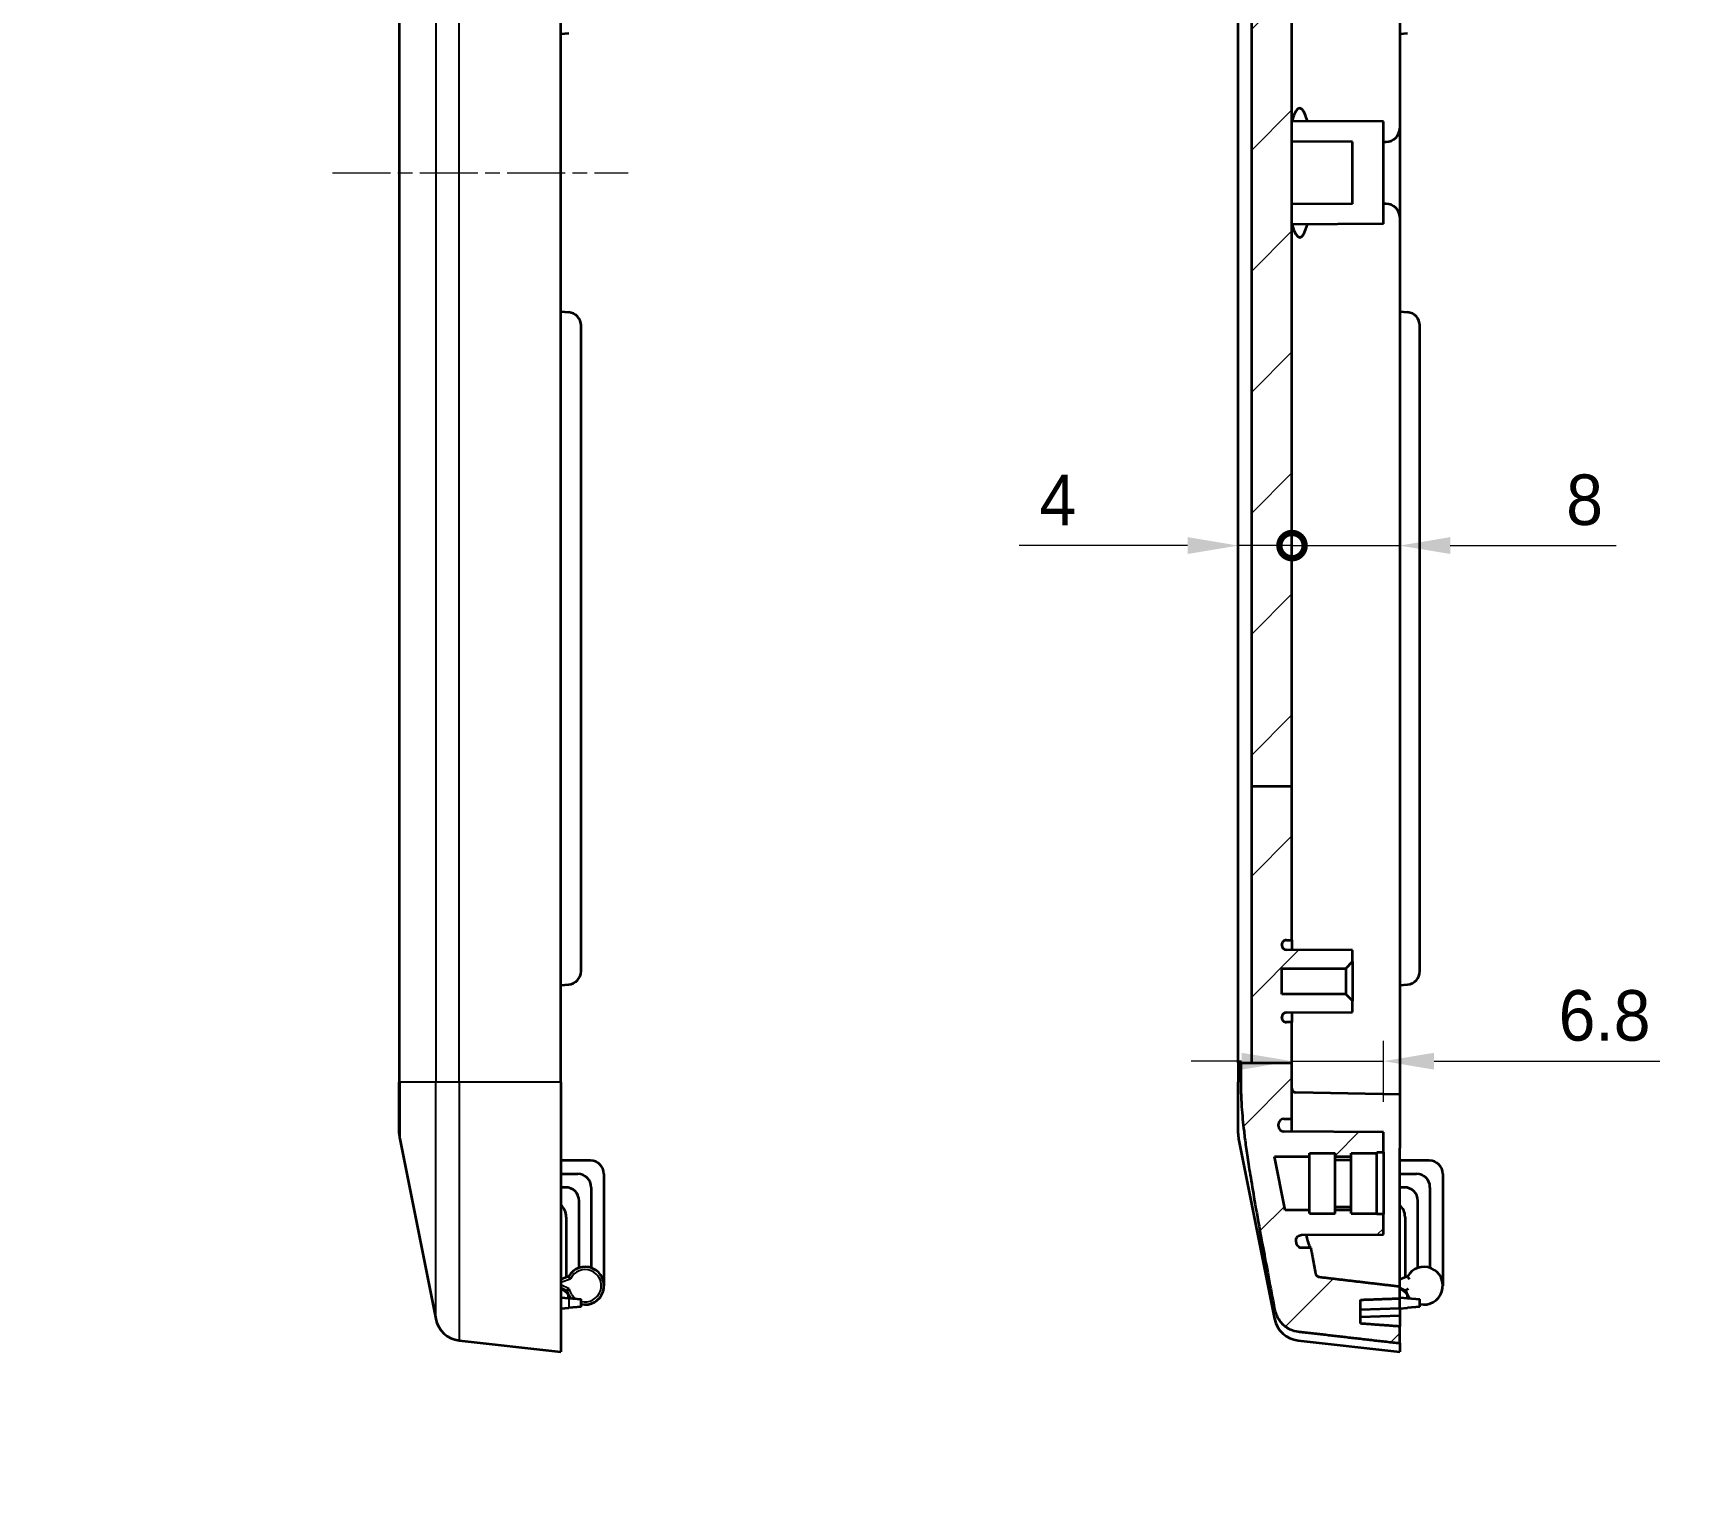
# Model space of a CAD drawing. Header units: millimetres. Extents: x 22 to 2984, y 12 to 577.
# Drawn here: x 1652.3 to 1775.8, y 239.2 to 348.3 of the extents above; entities that cross this region are included whole.
import ezdxf

# ---------------------------------------------------------------- set-up
doc = ezdxf.new("R2010")
doc.units = ezdxf.units.MM
doc.header["$LTSCALE"] = 1.5
doc.linetypes.add('CHAIN', pattern=[0.3543, 0.2362, -0.0295, 0.0591, -0.0295])
doc.layers.get('Defpoints').update_dxf_attribs({"lineweight": 25})
doc.layers.add('Centerline (ISO)', color=7, linetype='Continuous', lineweight=18, true_color=0x80ffff)
doc.layers.add('Hatch (ISO)', color=1, linetype='Continuous', lineweight=18, true_color=0xff0000)
for name, color, linetype, lineweight in [('Dimension (ISO)', 7, 'Continuous', 18), ('Visible (ISO)', 7, 'Continuous', 35), ('Visible Narrow (ISO)', 7, 'Continuous', 25)]:
    doc.layers.add(name, color=color, linetype=linetype, lineweight=lineweight)
doc.styles.add('Note Text (TK)', font='MS PGothic.ttf')
doc.dimstyles.new('Default - Method 1b (TK)', dxfattribs={"dimscale": 1.5, "dimtxt": 2.5, "dimasz": 2.5, "dimexe": 1, "dimexo": 1.5, "dimgap": 1, "dimtad": 1, "dimtoh": 1, "dimrnd": 1e-08, "dimdsep": 46, "dimtxsty": 'Note Text (TK)', "dimcen": 0.09, "dimdle": 5, "dimclrd": 100, "dimclre": 100, "dimclrt": 7, "dimadec": 1, "dimazin": 1, "dimtfac": 1, "dimtmove": 0, "dimatfit": 3, "dimfxl": 1, "dimtolj": 1, "dimlwd": -1, "dimlwe": -1, "dimarcsym": 0})
doc.dimstyles.get("Standard").update_dxf_attribs({"dimtxt": 0.18, "dimasz": 0.18, "dimexe": 0.18, "dimexo": 0.0625, "dimgap": 0.09, "dimtad": 0, "dimtih": 1, "dimtoh": 1, "dimdec": 4, "dimzin": 0, "dimdsep": 46, "dimtxsty": 'Standard', "dimcen": 0.09, "dimadec": 0, "dimazin": 0, "dimtfac": 1, "dimtdec": 4, "dimtofl": 0, "dimtmove": 0, "dimatfit": 3, "dimfxl": 1, "dimtolj": 1, "dimtzin": 0, "dimarcsym": 0})
doc.dimstyles.new('Standard$0', dxfattribs={"dimtxt": 0.18, "dimasz": 0.18, "dimexe": 0.18, "dimexo": 0.0625, "dimgap": 0.09, "dimtad": 0, "dimtih": 1, "dimtoh": 1, "dimdec": 4, "dimzin": 0, "dimdsep": 46, "dimtxsty": 'Standard', "dimcen": 0.09, "dimadec": 0, "dimazin": 0, "dimtfac": 1, "dimtdec": 4, "dimtofl": 0, "dimtmove": 0, "dimatfit": 3, "dimfxl": 1, "dimtolj": 1, "dimtzin": 0, "dimarcsym": 0})

# ---------------------------------------------------------------- blocks, each defined once
blk = doc.blocks.new('_DotSmall')
at = {"color": 0, "linetype": 'ByBlock', "const_width": 0.5}
blk.add_lwpolyline([(-0.0625, 0, 1), (0.0625, 0, 1)], format="xyb", close=True, dxfattribs=at)
blk = doc.blocks.new('*D50')
at = {"layer": 'Defpoints', "color": 0, "transparency": 16777216}
for p in [(1745.78, 310.23), (1745.78, 292.38), (1741.78, 270.5)]:
    blk.add_point(p, dxfattribs=at)
at = {"layer": 'Dimension (ISO)', "color": 100, "transparency": 16777216}
for p, q in [((1738.03, 310.23), (1725.52, 310.23)), ((1745.78, 310.23), (1741.78, 310.23)), ((1745.78, 310.23), (1753.28, 310.23))]:
    blk.add_line(p, q, dxfattribs=at)
blk.add_solid([(1738.03, 310.86), (1738.03, 309.61), (1741.78, 310.23)], dxfattribs=at)
at = {"layer": 'Dimension (ISO)', "color": 100, "transparency": 16777216, "xscale": 3.75, "yscale": 3.75, "zscale": 3.75, "rotation": 180}
blk.add_blockref('_DotSmall', (1745.78, 310.23), dxfattribs=at)
at = {"layer": 'Dimension (ISO)', "color": 7, "transparency": 16777216, "insert": (1727.02, 313.61), "char_height": 3.75, "attachment_point": 4, "style": 'Note Text (TK)'}
blk.add_mtext('\\A1;4', dxfattribs=at)
blk = doc.blocks.new('*D51')
at = {"layer": 'Defpoints', "color": 0, "transparency": 16777216}
for p in [(1753.78, 327.6), (1753.78, 310.23), (1745.78, 292.38)]:
    blk.add_point(p, dxfattribs=at)
at = {"layer": 'Dimension (ISO)', "color": 100, "transparency": 16777216}
for p, q in [((1745.78, 310.23), (1742.03, 310.23)), ((1745.78, 310.23), (1753.78, 310.23)), ((1757.53, 310.23), (1769.86, 310.23))]:
    blk.add_line(p, q, dxfattribs=at)
blk.add_solid([(1757.53, 310.86), (1757.53, 309.61), (1753.78, 310.23)], dxfattribs=at)
at = {"layer": 'Dimension (ISO)', "color": 100, "transparency": 16777216, "xscale": 3.75, "yscale": 3.75, "zscale": 3.75}
blk.add_blockref('_DotSmall', (1745.78, 310.23), dxfattribs=at)
at = {"layer": 'Dimension (ISO)', "color": 7, "transparency": 16777216, "insert": (1766.14, 313.61), "char_height": 3.75, "attachment_point": 4, "style": 'Note Text (TK)'}
blk.add_mtext('\\A1;8', dxfattribs=at)
blk = doc.blocks.new('*D52')
at = {"layer": 'Defpoints', "color": 0, "transparency": 16777216}
for p in [(1745.78, 273.35), (1752.58, 271.97), (1752.58, 266.7)]:
    blk.add_point(p, dxfattribs=at)
at = {"layer": 'Dimension (ISO)', "color": 100, "transparency": 16777216}
for p, q in [((1752.58, 268.95), (1752.58, 273.47)), ((1742.03, 271.97), (1738.28, 271.97)), ((1745.78, 271.97), (1752.58, 271.97)), ((1756.33, 271.97), (1773.09, 271.97))]:
    blk.add_line(p, q, dxfattribs=at)
for points in [[(1742.03, 272.59), (1742.03, 271.34), (1745.78, 271.97)], [(1756.33, 272.59), (1756.33, 271.34), (1752.58, 271.97)]]:
    blk.add_solid(points, dxfattribs=at)
at = {"layer": 'Dimension (ISO)', "color": 7, "transparency": 16777216, "insert": (1765.58, 275.34), "char_height": 3.75, "attachment_point": 4, "style": 'Note Text (TK)'}
blk.add_mtext('\\A1;6.8', dxfattribs=at)
blk = doc.blocks.new('*D133')
at = {"color": 0, "linetype": 'ByBlock', "lineweight": -2, "transparency": 16777216}
for p, q in [((1536.88, 401.77), (1536.22, 400.1)), ((1538.68, 401.77), (1536.88, 401.77)), ((2455.07, 239.26), (2455.07, 248.48)), ((2456.87, 248.3), (2463.63, 248.3)), ((2480.47, 248.3), (2473.71, 248.3)), ((2482.27, 239.26), (2482.27, 248.48))]:
    blk.add_line(p, q, dxfattribs=at)
at = {"color": 0, "lineweight": -2, "transparency": 16777216}
for p, q in [((1534.16, 395.1), (1534.34, 395.1)), ((1534.25, 395.01), (1534.25, 395.19))]:
    blk.add_line(p, q, dxfattribs=at)
at = {"color": 0, "transparency": 16777216}
for points in [[(1535.94, 400.21), (1536.5, 399.99), (1535.56, 398.42)], [(2456.87, 248.6), (2456.87, 248), (2455.07, 248.3)], [(2480.47, 248.6), (2480.47, 248), (2482.27, 248.3)]]:
    blk.add_solid(points, dxfattribs=at)
at = {"layer": 'Defpoints', "color": 0, "transparency": 16777216}
for p in [(1535.56, 398.42), (1532.94, 391.78), (2482.27, 248.3), (2455.07, 239.2), (2482.27, 239.2)]:
    blk.add_point(p, dxfattribs=at)
at = {"color": 0, "transparency": 16777216, "char_height": 1.8, "attachment_point": 5}
for s, insert in [('\\A1;∅7.1400', (1543.57, 401.77)), ('\\A1;27.2000', (2468.67, 248.3))]:
    blk.add_mtext(s, dxfattribs=dict(at, insert=insert))

msp = doc.modelspace()

# ---------------------------------------------------------------- hatches: boundary and pattern name
at = {"layer": 'Hatch (ISO)'}
h = msp.add_hatch(dxfattribs=at)
h.set_pattern_fill('ANSI31', color=256, scale=50.8, style=0)
h.set_pattern_definition([(45, (1381.25, -4), (-4.49013, 4.49013), [])])
edge = h.paths.add_edge_path()
edge.add_line((1742.77529, 292.38483), (1745.77529, 292.38483))
edge.add_line((1745.77529, 292.38483), (1745.77529, 394.85307))
edge.add_line((1745.77529, 394.85307), (1745.37712, 394.85098))
edge.add_ellipse((1745.37529, 395.20098), major_axis=(0.00183, -0.35), ratio=1, start_angle=269.7, end_angle=360, ccw=False)
edge.add_line((1745.02529, 395.20098), (1745.02529, 395.22741))
edge.add_ellipse((1745.37529, 395.22741), major_axis=(-0.35, 0), ratio=1, start_angle=270.3, end_angle=360, ccw=False)
edge.add_line((1745.37346, 395.5774), (1750.27529, 395.60307))
edge.add_line((1750.27529, 395.60307), (1750.27529, 396.45307))
edge.add_line((1750.27529, 396.45307), (1749.77529, 396.95307))
edge.add_line((1749.77529, 396.95307), (1745.02529, 396.95307))
edge.add_line((1745.02529, 396.95307), (1745.02529, 398.85307))
edge.add_line((1745.02529, 398.85307), (1749.77529, 398.85307))
edge.add_line((1749.77529, 398.85307), (1750.27529, 399.35307))
edge.add_line((1750.27529, 399.35307), (1750.27529, 400.20307))
edge.add_line((1750.27529, 400.20307), (1745.37346, 400.22873))
edge.add_ellipse((1745.37529, 400.57873), major_axis=(-0.00183, -0.35), ratio=1, start_angle=270.3, end_angle=360, ccw=False)
edge.add_line((1745.02529, 400.57873), (1745.02529, 400.60516))
edge.add_ellipse((1745.37529, 400.60516), major_axis=(-0.35, 0), ratio=1, start_angle=269.7, end_angle=360, ccw=False)
edge.add_line((1745.37712, 400.95515), (1745.77529, 400.95307))
edge.add_line((1745.77529, 400.95307), (1745.77529, 405.86862))
edge.add_ellipse((1746.07529, 405.86862), major_axis=(-0.3, 0), ratio=1, start_angle=271, end_angle=360, ccw=False)
edge.add_line((1746.07005, 406.16857), (1753.77529, 406.30307))
edge.add_line((1753.77529, 406.30307), (1753.77529, 407.10307))
edge.add_line((1753.77529, 407.10307), (1750.87529, 407.20434))
edge.add_line((1750.87529, 407.20434), (1750.87529, 409.0018))
edge.add_line((1750.87529, 409.0018), (1753.77529, 409.10307))
edge.add_line((1753.77529, 409.10307), (1753.77529, 409.90307))
edge.add_line((1753.77529, 409.90307), (1745.48427, 410.04779))
edge.add_ellipse((1745.47554, 409.54787), major_axis=(0.00873, 0.49992), ratio=1, start_angle=0, end_angle=79.6900675)
edge.add_line((1744.98525, 409.64592), (1744.97552, 409.59726))
edge.add_line((1744.97552, 409.59726), (1743.77529, 409.59726))
edge.add_line((1743.77529, 409.59726), (1743.77529, 408.79726))
edge.add_line((1743.77529, 408.79726), (1741.77529, 408.79726))
edge.add_line((1741.77529, 408.79726), (1741.77529, 407.30307))
edge.add_line((1741.77529, 407.30307), (1742.77529, 407.30307))
edge.add_line((1742.77529, 407.30307), (1742.77529, 292.38483))
edge = h.paths.add_edge_path()
edge.add_line((1742.77529, 271.85523), (1745.77529, 271.85523))
edge.add_line((1745.77529, 271.85523), (1745.77529, 274.85307))
edge.add_line((1745.77529, 274.85307), (1745.37712, 274.85098))
edge.add_ellipse((1745.37529, 275.20098), major_axis=(0.00183, -0.35), ratio=1, start_angle=269.7, end_angle=360, ccw=False)
edge.add_line((1745.02529, 275.20098), (1745.02529, 275.22741))
edge.add_ellipse((1745.37529, 275.22741), major_axis=(-0.35, 0), ratio=1, start_angle=270.3, end_angle=360, ccw=False)
edge.add_line((1745.37346, 275.5774), (1750.27529, 275.60307))
edge.add_line((1750.27529, 275.60307), (1750.27529, 276.45307))
edge.add_line((1750.27529, 276.45307), (1749.77529, 276.95307))
edge.add_line((1749.77529, 276.95307), (1745.02529, 276.95307))
edge.add_line((1745.02529, 276.95307), (1745.02529, 278.85307))
edge.add_line((1745.02529, 278.85307), (1749.77529, 278.85307))
edge.add_line((1749.77529, 278.85307), (1750.27529, 279.35307))
edge.add_line((1750.27529, 279.35307), (1750.27529, 280.20307))
edge.add_line((1750.27529, 280.20307), (1745.37346, 280.22873))
edge.add_ellipse((1745.37529, 280.57873), major_axis=(-0.00183, -0.35), ratio=1, start_angle=270.3, end_angle=360, ccw=False)
edge.add_line((1745.02529, 280.57873), (1745.02529, 280.60516))
edge.add_ellipse((1745.37529, 280.60516), major_axis=(-0.35, 0), ratio=1, start_angle=269.7, end_angle=360, ccw=False)
edge.add_line((1745.37712, 280.95515), (1745.77529, 280.95307))
edge.add_line((1745.77529, 280.95307), (1745.77529, 292.38483))
edge.add_line((1745.77529, 292.38483), (1742.77529, 292.38483))
edge.add_line((1742.77529, 292.38483), (1742.77529, 271.85523))
edge = h.paths.add_edge_path()
edge.add_line((1750.87529, 424.00028), (1753.77529, 424.20307))
edge.add_line((1753.77529, 424.20307), (1753.77529, 425.40307))
edge.add_line((1753.77529, 425.40307), (1748.37529, 424.80307))
edge.add_line((1748.37529, 424.80307), (1748.37529, 423.26779))
edge.add_ellipse((1749.87529, 423.26779), major_axis=(-1.5, 0), ratio=1, start_angle=0, end_angle=92)
edge.add_line((1749.92764, 421.76871), (1753.77529, 421.90307))
edge.add_line((1753.77529, 421.90307), (1753.77529, 422.70307))
edge.add_line((1753.77529, 422.70307), (1750.87529, 422.80434))
edge.add_line((1750.87529, 422.80434), (1750.87529, 424.00028))
edge = h.paths.add_edge_path()
edge.add_line((1741.97529, 271.85523), (1741.97529, 270.40307))
edge.add_spline(control_points=[(1741.97529, 270.40307), (1741.97529, 266.67193), (1744.48848, 253.56374)], knot_values=[1.702583984, 1.702583984, 1.702583984, 3.405167969, 3.405167969, 3.405167969], weights=[2.256596381, 2.256596381, 1], degree=2, periodic=0)
edge.add_spline(control_points=[(1744.48848, 253.56374), (1744.51498, 253.42553), (1744.55573, 253.29009), (1744.69738, 252.93637), (1744.86059, 252.68175), (1745.20946, 252.31953), (1745.45668, 252.14773), (1745.84874, 251.98022), (1746.04168, 251.92695), (1746.22878, 251.90542)], knot_values=[0.94861675, 0.94861675, 0.94861675, 0.94861675, 0.987314738, 0.987314738, 1.062924081, 1.062924081, 1.138186643, 1.138186643, 1.190827977, 1.190827977, 1.190827977, 1.190827977], degree=3, periodic=0)
edge.add_spline(control_points=[(1746.22878, 251.90542), (1749.9156, 251.48107), (1753.77529, 251.03815)], knot_values=[0, 0, 0, 0.759617994, 0.759617994, 0.759617994], weights=[1, 1.000245311, 1], degree=2, periodic=0)
edge.add_line((1753.77529, 251.03815), (1753.77529, 252.28016))
edge.add_line((1753.77529, 252.28016), (1750.87529, 252.49061))
edge.add_line((1750.87529, 252.49061), (1750.87529, 254.25832))
edge.add_line((1750.87529, 254.25832), (1753.77529, 254.36437))
edge.add_line((1753.77529, 254.36437), (1753.77529, 255.2303))
edge.add_spline(control_points=[(1753.77529, 255.2303), (1750.72778, 255.58682), (1747.82053, 255.92858)], knot_values=[0.000123719, 0.000123719, 0.000123719, 0.599682744, 0.599682744, 0.599682744], weights=[1.000000103, 1.00024917, 1], degree=2, periodic=0)
edge.add_spline(control_points=[(1747.82053, 255.92858), (1747.79309, 255.93181), (1747.76483, 255.93967), (1747.70677, 255.96452), (1747.66994, 255.9902), (1747.61699, 256.045), (1747.59191, 256.08419), (1747.56996, 256.139), (1747.56358, 256.16031), (1747.55948, 256.18203)], knot_values=[0.003186036, 0.003186036, 0.003186036, 0.003186036, 0.010905176, 0.010905176, 0.022131345, 0.022131345, 0.033764269, 0.033764269, 0.03984248, 0.03984248, 0.03984248, 0.03984248], degree=3, periodic=0)
edge.add_spline(control_points=[(1747.55948, 256.18203), (1747.36662, 257.20424), (1747.19982, 258.10451)], knot_values=[0, 0, 0, 0.128888422, 0.128888422, 0.128888422], weights=[1, 1.018484472, 1.032540692], degree=2, periodic=0)
edge.add_line((1747.19982, 258.10451), (1746.51125, 258.10812))
edge.add_spline(control_points=[(1746.51125, 258.10812), (1746.47064, 258.10833), (1746.43029, 258.11469), (1746.3529, 258.13928), (1746.31629, 258.15736), (1746.24031, 258.21049), (1746.20382, 258.2484), (1746.14751, 258.33595), (1746.12818, 258.38473), (1746.11875, 258.43584)], knot_values=[-0.055587264, -0.055587264, -0.055587264, -0.055587264, -0.043406426, -0.043406426, -0.031228274, -0.031228274, -0.015593458, -0.015593458, 0, 0, 0, 0], degree=3, periodic=0)
edge.add_spline(control_points=[(1746.11875, 258.43584), (1746.1036, 258.51791), (1746.08866, 258.59903)], knot_values=[0.044692137, 0.044692137, 0.044692137, 0.056305667, 0.056305667, 0.056305667], weights=[1.01081418, 1.012144534, 1.013436061], degree=2, periodic=0)
edge.add_spline(control_points=[(1746.08866, 258.59903), (1746.08169, 258.63691), (1746.08024, 258.67559), (1746.08847, 258.75219), (1746.09811, 258.78969), (1746.1331, 258.87329), (1746.16243, 258.91696), (1746.23633, 258.99074), (1746.28024, 259.0201), (1746.37692, 259.06038), (1746.42879, 259.07089), (1746.48121, 259.07116)], knot_values=[-0.070170101, -0.070170101, -0.070170101, -0.070170101, -0.058614052, -0.058614052, -0.047056704, -0.047056704, -0.03142137, -0.03142137, -0.01572642, -0.01572642, 0, 0, 0, 0], degree=3, periodic=0)
edge.add_line((1746.48121, 259.07116), (1752.57529, 259.10307))
edge.add_line((1752.57529, 259.10307), (1752.57529, 260.60307))
edge.add_line((1752.57529, 260.60307), (1752.07529, 260.60307))
edge.add_line((1752.07529, 260.60307), (1752.07529, 260.65307))
edge.add_line((1752.07529, 260.65307), (1750.17529, 260.65307))
edge.add_line((1750.17529, 260.65307), (1750.17529, 260.90307))
edge.add_line((1750.17529, 260.90307), (1748.97529, 260.90307))
edge.add_line((1748.97529, 260.90307), (1748.97529, 260.65307))
edge.add_line((1748.97529, 260.65307), (1747.07529, 260.65307))
edge.add_line((1747.07529, 260.65307), (1747.07529, 260.90307))
edge.add_line((1747.07529, 260.90307), (1745.27529, 260.90307))
edge.add_line((1745.27529, 260.90307), (1744.47529, 264.90307))
edge.add_line((1744.47529, 264.90307), (1747.07529, 264.90307))
edge.add_line((1747.07529, 264.90307), (1747.07529, 265.15307))
edge.add_line((1747.07529, 265.15307), (1748.97529, 265.15307))
edge.add_line((1748.97529, 265.15307), (1748.97529, 264.90307))
edge.add_line((1748.97529, 264.90307), (1750.17529, 264.90307))
edge.add_line((1750.17529, 264.90307), (1750.17529, 265.15307))
edge.add_line((1750.17529, 265.15307), (1752.07529, 265.15307))
edge.add_line((1752.07529, 265.15307), (1752.07529, 265.20307))
edge.add_line((1752.07529, 265.20307), (1752.57529, 265.20307))
edge.add_line((1752.57529, 265.20307), (1752.57529, 266.70307))
edge.add_line((1752.57529, 266.70307), (1745.17319, 266.74183))
edge.add_ellipse((1745.17529, 267.14182), major_axis=(-0.00209, -0.39999), ratio=1, start_angle=270.3, end_angle=360, ccw=False)
edge.add_line((1744.77529, 267.14182), (1744.77529, 267.29102))
edge.add_ellipse((1745.17529, 267.29102), major_axis=(-0.4, 0), ratio=1, start_angle=270.3, end_angle=360, ccw=False)
edge.add_line((1745.17319, 267.69101), (1745.77529, 267.69417))
edge.add_line((1745.77529, 267.69417), (1745.77529, 271.85523))
edge.add_line((1745.77529, 271.85523), (1742.77529, 271.85523))
edge.add_line((1742.77529, 271.85523), (1741.97529, 271.85523))

# ---------------------------------------------------------------- linework, layer by layer
at = {"layer": 'Centerline (ISO)', "linetype": 'CHAIN', "ltscale": 12.201603}
msp.add_line((1674.52476, 337.90307), (1696.48592, 337.90307), dxfattribs=at)
at = {"layer": 'Visible (ISO)'}
for p, q in [((1742.77529, 407.30307), (1742.77529, 292.38483)), ((1679.48592, 405.40307), (1679.48592, 270.40307)), ((1691.48592, 270.40307), (1691.48592, 405.40307)), ((1741.77529, 271.85523), (1741.77529, 405.30307)), ((1753.77529, 398.20307), (1753.77529, 348.20307)), ((1745.77529, 292.38483), (1745.77529, 394.85307)), ((1691.48592, 348.20307), (1692.07308, 348.25444)), ((1753.77529, 348.20307), (1754.36244, 348.25444)), ((1753.77529, 348.20307), (1753.77529, 341.20307)), ((1752.57529, 341.70307), (1745.77533, 341.73867)), ((1752.57529, 334.10307), (1752.57529, 341.70307)), ((1753.77529, 341.20307), (1753.77529, 334.60307)), ((1750.27529, 340.20307), (1745.77529, 340.22663)), ((1750.27529, 335.60307), (1750.27529, 340.20307)), ((1752.57529, 340.20307), (1752.77529, 340.20307)), ((1750.27529, 335.60307), (1745.77529, 335.57951)), ((1752.77529, 335.60307), (1752.57529, 335.60307)), ((1753.77529, 334.60307), (1753.77529, 327.60307)), ((1752.57529, 334.10307), (1745.77533, 334.06746)), ((1691.48592, 327.60307), (1692.07308, 327.5517)), ((1753.77529, 327.60307), (1754.36244, 327.5517)), ((1753.77529, 327.60307), (1753.77529, 277.60307)), ((1692.98592, 278.65063), (1692.98592, 326.5555)), ((1755.27529, 278.65063), (1755.27529, 326.5555)), ((1742.77529, 292.38483), (1742.77529, 271.85523)), ((1742.77529, 292.38483), (1745.77529, 292.38483)), ((1745.77529, 280.95307), (1745.77529, 292.38483)), ((1745.02529, 280.57873), (1745.02529, 280.60516)), ((1745.37712, 280.95515), (1745.77529, 280.95307)), ((1745.77529, 280.95307), (1745.77529, 280.22663)), ((1750.27529, 280.20307), (1745.37346, 280.22873)), ((1749.77529, 278.85307), (1750.27529, 279.35307)), ((1750.27529, 279.35307), (1750.27529, 280.20307)), ((1750.27529, 279.35307), (1750.27529, 276.45307)), ((1745.02529, 276.95307), (1745.02529, 278.85307)), ((1745.02529, 278.85307), (1749.77529, 278.85307)), ((1749.77529, 278.85307), (1749.77529, 276.95307)), ((1691.48592, 277.60307), (1692.07308, 277.65444)), ((1749.77529, 276.95307), (1745.02529, 276.95307)), ((1750.27529, 276.45307), (1749.77529, 276.95307)), ((1753.77529, 277.60307), (1754.36244, 277.65444)), ((1753.77529, 277.60307), (1753.77529, 270.40307)), ((1745.37346, 275.5774), (1750.27529, 275.60307)), ((1745.77529, 275.57951), (1745.77529, 274.85307)), ((1750.27529, 275.60307), (1750.27529, 276.45307)), ((1745.02529, 275.20098), (1745.02529, 275.22741)), ((1745.77529, 274.85307), (1745.37712, 274.85098)), ((1745.77529, 271.85523), (1745.77529, 274.85307)), ((1741.81413, 271.85523), (1741.77529, 271.85523)), ((1741.77529, 271.85523), (1741.77529, 270.40307)), ((1741.81413, 271.85523), (1741.97529, 271.85523)), ((1741.97529, 271.85523), (1741.97529, 270.40307)), ((1741.97529, 271.85523), (1745.77529, 271.85523)), ((1745.77529, 267.69417), (1745.77529, 271.85523)), ((1679.48592, 266.60111), (1679.48592, 270.40307)), ((1691.48592, 270.40307), (1691.48592, 250.40307)), ((1741.77529, 266.60111), (1741.77529, 270.40307)), ((1753.77529, 270.40307), (1753.77529, 269.50307)), ((1753.77529, 269.50307), (1746.07005, 269.63756)), ((1753.77529, 269.50307), (1753.77529, 265.50368)), ((1744.77529, 267.14182), (1744.77529, 267.29102)), ((1745.17319, 267.69101), (1745.77529, 267.69417)), ((1752.57529, 266.70307), (1745.17319, 266.74183)), ((1745.77529, 266.73867), (1745.77529, 267.69417)), ((1752.57529, 265.20307), (1752.57529, 266.70307)), ((1679.52476, 266.20888), (1682.19911, 252.8371)), ((1741.81413, 266.20888), (1744.48848, 252.8371)), ((1753.77529, 255.4319), (1753.77529, 265.50368)), ((1693.68592, 264.60307), (1691.48592, 264.60307)), ((1745.27529, 260.90307), (1744.47529, 264.90307)), ((1744.47529, 264.90307), (1747.07529, 264.90307)), ((1747.07529, 260.65307), (1747.07529, 265.15307)), ((1747.07529, 265.15307), (1748.97529, 265.15307)), ((1748.97529, 260.65307), (1748.97529, 265.15307)), ((1748.97529, 264.90307), (1750.17529, 264.90307)), ((1748.97529, 264.65307), (1750.17529, 264.65307)), ((1750.17529, 260.65307), (1750.17529, 265.15307)), ((1750.17529, 265.15307), (1752.07529, 265.15307)), ((1752.07529, 265.15307), (1752.07529, 265.20307)), ((1752.07529, 265.20307), (1752.57529, 265.20307)), ((1752.07529, 260.65307), (1752.07529, 265.15307)), ((1752.57529, 265.20307), (1752.57529, 260.60307)), ((1755.97529, 264.60307), (1753.77529, 264.60307)), ((1691.48592, 263.60307), (1692.73592, 263.60307)), ((1694.68592, 263.60307), (1694.68592, 255.30307)), ((1753.77529, 263.60307), (1755.02529, 263.60307)), ((1756.97529, 263.60307), (1756.97529, 255.30307)), ((1691.83592, 262.60307), (1691.48592, 262.60307)), ((1693.73592, 262.60307), (1693.73592, 256.62878)), ((1754.12529, 262.60307), (1753.77529, 262.60307)), ((1756.02529, 262.60307), (1756.02529, 256.62878)), ((1692.83592, 256.62878), (1692.83592, 261.60307)), ((1747.07529, 260.90307), (1745.27529, 260.90307)), ((1747.07529, 260.65307), (1748.97529, 260.65307)), ((1748.97529, 261.15307), (1750.17529, 261.15307)), ((1750.17529, 260.90307), (1748.97529, 260.90307)), ((1750.17529, 260.65307), (1752.07529, 260.65307)), ((1752.07529, 260.60307), (1752.07529, 260.65307)), ((1752.57529, 260.60307), (1752.07529, 260.60307)), ((1752.57529, 259.10307), (1752.57529, 260.60307)), ((1755.12529, 256.62878), (1755.12529, 261.60307)), ((1691.88592, 260.40307), (1691.88592, 255.91438)), ((1754.17529, 260.40307), (1754.17529, 255.91438)), ((1746.48121, 259.07116), (1752.57529, 259.10307)), ((1747.19982, 258.10451), (1746.51125, 258.10812)), ((1692.05826, 255.97602), (1691.48592, 255.77131)), ((1754.34763, 255.97602), (1753.77529, 255.77131)), ((1691.48592, 255.14631), (1691.93592, 254.93226)), ((1691.93788, 254.78024), (1691.48592, 255.10307)), ((1691.48592, 254.42768), (1692.07308, 254.37631)), ((1692.07308, 254.37631), (1692.98592, 254.29645)), ((1753.77529, 255.2303), (1753.77529, 255.4319)), ((1753.77529, 254.36437), (1753.77529, 255.2303)), ((1753.77529, 255.14631), (1754.22529, 254.93226)), ((1754.22725, 254.78024), (1753.77529, 255.10307)), ((1753.77529, 254.42768), (1754.36244, 254.37631)), ((1753.77529, 253.60307), (1753.77529, 254.36437)), ((1754.36244, 254.37631), (1755.27529, 254.29645)), ((1691.48592, 253.60307), (1692.07308, 253.65444)), ((1692.98592, 253.7343), (1692.07308, 253.65444)), ((1692.98592, 253.7343), (1692.98592, 254.29645)), ((1750.87529, 252.49061), (1750.87529, 254.25832)), ((1753.77529, 253.60307), (1750.87529, 253.5018)), ((1750.87529, 253.0018), (1753.77529, 253.10307)), ((1753.77529, 253.60307), (1754.36244, 253.65444)), ((1753.77529, 253.60307), (1753.77529, 253.10307)), ((1753.77529, 253.10307), (1753.77529, 252.28016)), ((1755.27529, 253.7343), (1754.36244, 253.65444)), ((1755.27529, 253.7343), (1755.27529, 254.29645)), ((1753.77529, 251.03815), (1753.77529, 252.28016)), ((1683.93941, 251.24157), (1691.48592, 250.40307)), ((1746.22878, 251.24157), (1753.77529, 250.40307)), ((1753.77529, 251.03815), (1753.77529, 250.40307))]:
    msp.add_line(p, q, dxfattribs=at)
for centre, radius, start, end in [((1752.77529, 341.20307), 1, 270, 0), ((1752.77529, 334.60307), 1, 0, 90), ((1691.98592, 326.5555), 1, 0, 85), ((1754.27529, 326.5555), 1, 0, 85), ((1745.37529, 280.60516), 0.35, 89.7, 180), ((1745.37529, 280.57873), 0.35, 180, 269.7), ((1691.98592, 278.65063), 1, 275, 0), ((1754.27529, 278.65063), 1, 275, 0), ((1745.37529, 275.22741), 0.35, 90.3, 180), ((1745.37529, 275.20098), 0.35, 180, 270.3), ((1746.07529, 269.93752), 0.3, 180, 269), ((1745.17529, 267.29102), 0.4, 90.3, 180), ((1745.17529, 267.14182), 0.4, 180, 269.7), ((1681.48592, 266.60111), 2, 180, 191.3099325), ((1743.77529, 266.60111), 2, 180, 191.3099325), ((1693.68592, 263.60307), 1, 0, 90), ((1755.97529, 263.60307), 1, 0, 90), ((1692.73592, 262.60307), 1, 0, 90), ((1755.02529, 262.60307), 1, 0, 90), ((1691.83592, 261.60307), 1, 0, 90), ((1754.12529, 261.60307), 1, 0, 90), ((1690.68592, 260.40307), 1.2, 0, 48.1896851), ((1752.97529, 260.40307), 1.2, 0, 48.1896851), ((1693.28592, 255.30307), 1.4, 257.6263749, 151.2704109), ((1755.57529, 255.30307), 1.4, 257.6263749, 151.2704109), ((1693.28592, 255.30307), 1.4, 195.3588856, 222.3032097), ((1691.76351, 254.53612), 0.3, 328.8496274, 54.4623222), ((1755.57529, 255.30307), 1.4, 195.3588856, 222.3032097), ((1754.05287, 254.53612), 0.3, 328.8496274, 54.4623222), ((1684.16027, 253.22934), 2, 191.3099325, 263.6598083), ((1746.44964, 253.22934), 2, 191.3099325, 263.6598083)]:
    msp.add_arc(centre, radius, start, end, dxfattribs=at)
for start_param, end_param in [(5.637716589, 6.912681934), (2.512096027, 3.787061372)]:
    msp.add_ellipse((1746.34561, 337.90307), major_axis=(0, 4.79408), ratio=0.20000011, start_param=start_param, end_param=end_param, dxfattribs=at)
for points, knots in [([(1745.78111, 341.77824), (1745.77718, 341.76392), (1745.77535, 341.74946), (1745.77529, 341.73521), (1745.77529, 341.73497), (1745.77529, 341.73474)], [0.145602630531, 0.145602630531, 0.145602630531, 0.145602630531, 0.152610830688, 0.152610830688, 0.152728622385, 0.152728622385, 0.152728622385, 0.152728622385]), ([(1745.77529, 334.0714), (1745.77529, 334.07117), (1745.77529, 334.07093), (1745.77535, 334.05667), (1745.77718, 334.04222), (1745.78111, 334.0279)], [0.051709343016, 0.051709343016, 0.051709343016, 0.051709343016, 0.051827134713, 0.051827134713, 0.05883533487, 0.05883533487, 0.05883533487, 0.05883533487]), ([(1746.08866, 258.59903), (1746.08169, 258.63691), (1746.08024, 258.67559), (1746.08847, 258.75219), (1746.09811, 258.78969), (1746.1331, 258.87329), (1746.16243, 258.91696), (1746.23633, 258.99074), (1746.28024, 259.0201), (1746.37692, 259.06038), (1746.42879, 259.07089), (1746.48121, 259.07116)], [-0.07017010086, -0.07017010086, -0.07017010086, -0.07017010086, -0.05861405197, -0.05861405197, -0.04705670408, -0.04705670408, -0.03142136954, -0.03142136954, -0.01572641953, -0.01572641953, 0, 0, 0, 0]), ([(1746.51125, 258.10812), (1746.47064, 258.10833), (1746.43029, 258.11469), (1746.3529, 258.13928), (1746.31629, 258.15736), (1746.24031, 258.21049), (1746.20382, 258.2484), (1746.14751, 258.33595), (1746.12818, 258.38473), (1746.11875, 258.43584)], [-0.0555872635, -0.0555872635, -0.0555872635, -0.0555872635, -0.04340642622, -0.04340642622, -0.03122827407, -0.03122827407, -0.01559345783, -0.01559345783, 0, 0, 0, 0]), ([(1747.19982, 258.10451), (1747.17516, 258.10464), (1747.14505, 258.1395), (1747.06651, 258.303), (1747.01507, 258.45639), (1746.92862, 258.7609), (1746.89058, 258.90646), (1746.8496, 259.07351)], [4.1557908578, 4.1557908578, 4.1557908578, 4.1557908578, 4.2510531157, 4.2510531157, 4.3729180116, 4.3729180116, 4.4513823892, 4.4513823892, 4.4513823892, 4.4513823892]), ([(1692.05826, 255.97602), (1692.05826, 255.97602), (1692.06137, 255.97237), (1692.07358, 255.95811), (1692.08272, 255.94747), (1692.10652, 255.91997), (1692.12128, 255.90304), (1692.14709, 255.87378), (1692.15704, 255.86257), (1692.17761, 255.83955), (1692.18819, 255.82779), (1692.19934, 255.8155), (1692.19983, 255.81496), (1692.20032, 255.81442)], [-0.03253907793, -0.03253907793, -0.03253907793, -0.03253907793, -0.02518729494, -0.02518729494, -0.01759605183, -0.01759605183, -0.00947667652, -0.00947667652, -0.00475941776, -0.00475941776, 0, 0, 0.00021883309, 0.00021883309, 0.00021883309, 0.00021883309]), ([(1747.82053, 255.92858), (1747.79309, 255.93181), (1747.76483, 255.93967), (1747.70677, 255.96452), (1747.66994, 255.9902), (1747.61699, 256.045), (1747.59191, 256.08419), (1747.56996, 256.139), (1747.56358, 256.16031), (1747.55948, 256.18203)], [0.00318603558, 0.00318603558, 0.00318603558, 0.00318603558, 0.0109051758, 0.0109051758, 0.02213134549, 0.02213134549, 0.03376426921, 0.03376426921, 0.03984248031, 0.03984248031, 0.03984248031, 0.03984248031]), ([(1754.34763, 255.97602), (1754.34763, 255.97602), (1754.35074, 255.97237), (1754.36295, 255.95811), (1754.37209, 255.94747), (1754.39589, 255.91997), (1754.41065, 255.90304), (1754.43645, 255.87378), (1754.44641, 255.86257), (1754.46697, 255.83955), (1754.47756, 255.82779), (1754.48871, 255.8155), (1754.4892, 255.81496), (1754.48969, 255.81442)], [-0.03253907793, -0.03253907793, -0.03253907793, -0.03253907793, -0.02518729494, -0.02518729494, -0.01759605183, -0.01759605183, -0.00947667652, -0.00947667652, -0.00475941776, -0.00475941776, 0, 0, 0.00021883309, 0.00021883309, 0.00021883309, 0.00021883309]), ([(1692.10844, 255.07167), (1692.10785, 255.07121), (1692.10726, 255.07075), (1692.09315, 255.05978), (1692.0797, 255.04922), (1692.05366, 255.02858), (1692.04108, 255.01852), (1692.00974, 254.99326), (1691.99217, 254.9789), (1691.96422, 254.95587), (1691.95359, 254.94703), (1691.9395, 254.93526), (1691.93592, 254.93226), (1691.93592, 254.93226)], [-0.03319455101, -0.03319455101, -0.03319455101, -0.03319455101, -0.03297061693, -0.03297061693, -0.02785066636, -0.02785066636, -0.02279869045, -0.02279869045, -0.01460610242, -0.01460610242, -0.00714210914, -0.00714210914, 0, 0, 0, 0]), ([(1754.39781, 255.07167), (1754.39722, 255.07121), (1754.39663, 255.07075), (1754.38251, 255.05978), (1754.36907, 255.04922), (1754.34303, 255.02858), (1754.33045, 255.01852), (1754.29911, 254.99326), (1754.28154, 254.9789), (1754.25359, 254.95587), (1754.24296, 254.94703), (1754.22887, 254.93526), (1754.22529, 254.93226), (1754.22529, 254.93226)], [-0.03319455101, -0.03319455101, -0.03319455101, -0.03319455101, -0.03297061693, -0.03297061693, -0.02785066636, -0.02785066636, -0.02279869045, -0.02279869045, -0.01460610242, -0.01460610242, -0.00714210914, -0.00714210914, 0, 0, 0, 0]), ([(1744.48848, 253.56374), (1744.51498, 253.42553), (1744.55573, 253.29009), (1744.69738, 252.93637), (1744.86059, 252.68175), (1745.20946, 252.31953), (1745.45668, 252.14773), (1745.84874, 251.98022), (1746.04168, 251.92695), (1746.22878, 251.90542)], [0.9486167498, 0.9486167498, 0.9486167498, 0.9486167498, 0.9873147384, 0.9873147384, 1.0629240811, 1.0629240811, 1.1381866428, 1.1381866428, 1.1908279766, 1.1908279766, 1.1908279766, 1.1908279766])]:
    msp.add_open_spline(points, degree=3, knots=knots, dxfattribs=at)
for points, weights in [([(1741.97529, 270.40307), (1741.97529, 266.67193), (1744.48848, 253.56374)], [2.25659638077, 2.25659638077, 1]), ([(1746.11875, 258.43584), (1746.1036, 258.51791), (1746.08866, 258.59903)], [1.01081417959, 1.01214453437, 1.01343606082]), ([(1747.55948, 256.18203), (1747.36662, 257.20424), (1747.19982, 258.10451)], [1, 1.01848447206, 1.03254069199]), ([(1753.77529, 255.2303), (1750.72778, 255.58682), (1747.82053, 255.92858)], [1.00000010281, 1.00024917027, 1]), ([(1750.87529, 254.25832), (1752.33007, 254.3115), (1753.77529, 254.36437)], [1, 1.00000495608, 1.0000000043]), ([(1746.22878, 251.90542), (1749.9156, 251.48107), (1753.77529, 251.03815)], [1, 1.00024531084, 1]), ([(1753.77529, 252.28016), (1752.31682, 252.38595), (1750.87529, 252.49061)], [1, 1.00001583302, 1])]:
    msp.add_rational_spline(points, weights, degree=2, dxfattribs=at)
at = {"layer": 'Visible Narrow (ISO)'}
for p, q in [((1679.52476, 270.40307), (1679.52476, 405.40307)), ((1682.19911, 405.40307), (1682.19911, 270.40307)), ((1683.93941, 270.40307), (1683.93941, 405.40307)), ((1679.52476, 270.40307), (1679.48592, 270.40307)), ((1679.52476, 270.40307), (1679.52476, 266.20888)), ((1682.19911, 270.40307), (1679.52476, 270.40307)), ((1682.19911, 252.8371), (1682.19911, 270.40307)), ((1683.93941, 270.40307), (1682.19911, 270.40307)), ((1683.93941, 270.40307), (1683.93941, 251.24157)), ((1691.48592, 270.40307), (1683.93941, 270.40307)), ((1691.48592, 255.55891), (1692.20032, 255.81442)), ((1692.10844, 255.07167), (1691.48592, 255.36779)), ((1692.07308, 254.37631), (1692.07308, 253.65444))]:
    msp.add_line(p, q, dxfattribs=at)
for start, end in [(255.5224878, 154.7781792), (191.1182101, 234.0308713)]:
    msp.add_arc((1693.28592, 255.30307), 1.2, start, end, dxfattribs=at)

# ---------------------------------------------------------------- dimensions: what is measured, and where the dimension line sits
dim = msp.add_diameter_dim_2p(p1=(1532.94111, 391.78229), p2=(1535.56205, 398.42385), dimstyle='Standard', override={"dimtxt": 1.8, "dimasz": 1.8, "dimarcsym": 1})
dim.commit()
dim.dimension.update_dxf_attribs({"geometry": '*D133', "text_midpoint": (1543.57353, 401.77253), "dimtype": 163})
dim = msp.add_linear_dim(base=(2482.27299, 248.29525), p1=(2455.07299, 239.19758), p2=(2482.27299, 239.19758), dimstyle='Standard$0', override={"dimtxt": 1.8, "dimasz": 1.8, "dimarcsym": 1})
dim.commit()
dim.dimension.update_dxf_attribs({"geometry": '*D133', "text_midpoint": (2468.67299, 248.29525)})
at = {"layer": 'Dimension (ISO)', "color": 100, "true_color": 0x00ff3f}
for base, p1, p2, override, picture, middle in [((1753.77529, 310.2303), (1745.77529, 292.38483), (1753.77529, 327.60307), {"dimtoh": 0, "dimdec": 2, "dimblk1": 'DotSmall', "dimsah": 1, "dimdle": 0, "dimse1": 1, "dimse2": 1, "dimtp": 0, "dimtm": 0, "dimtdec": 2, "dimtofl": 1, "dimatfit": 1}, '*D51', (1767.25256, 310.2303)), ((1745.77529, 310.2303), (1741.77529, 270.50307), (1745.77529, 292.38483), {"dimtoh": 0, "dimdec": 2, "dimblk2": 'DotSmall', "dimsah": 1, "dimdle": 0, "dimse1": 1, "dimse2": 1, "dimtp": 0, "dimtm": 0, "dimtdec": 2, "dimtofl": 1, "dimatfit": 1}, '*D50', (1728.19858, 310.2303)), ((1752.57529, 271.96629), (1745.77529, 273.35415), (1752.57529, 266.70307), {"dimtoh": 0, "dimdec": 2, "dimse1": 1, "dimtp": 0, "dimtm": 0, "dimtdec": 2, "dimtofl": 1, "dimatfit": 1}, '*D52', (1768.58097, 271.96629))]:
    dim = msp.add_linear_dim(base=base, p1=p1, p2=p2, angle=180, dimstyle='Default - Method 1b (TK)', override=override, dxfattribs=at)
    dim.commit()
    dim.dimension.update_dxf_attribs({"geometry": picture, "text_midpoint": middle, "dimtype": 160})

doc.saveas('drawing.dxf')
